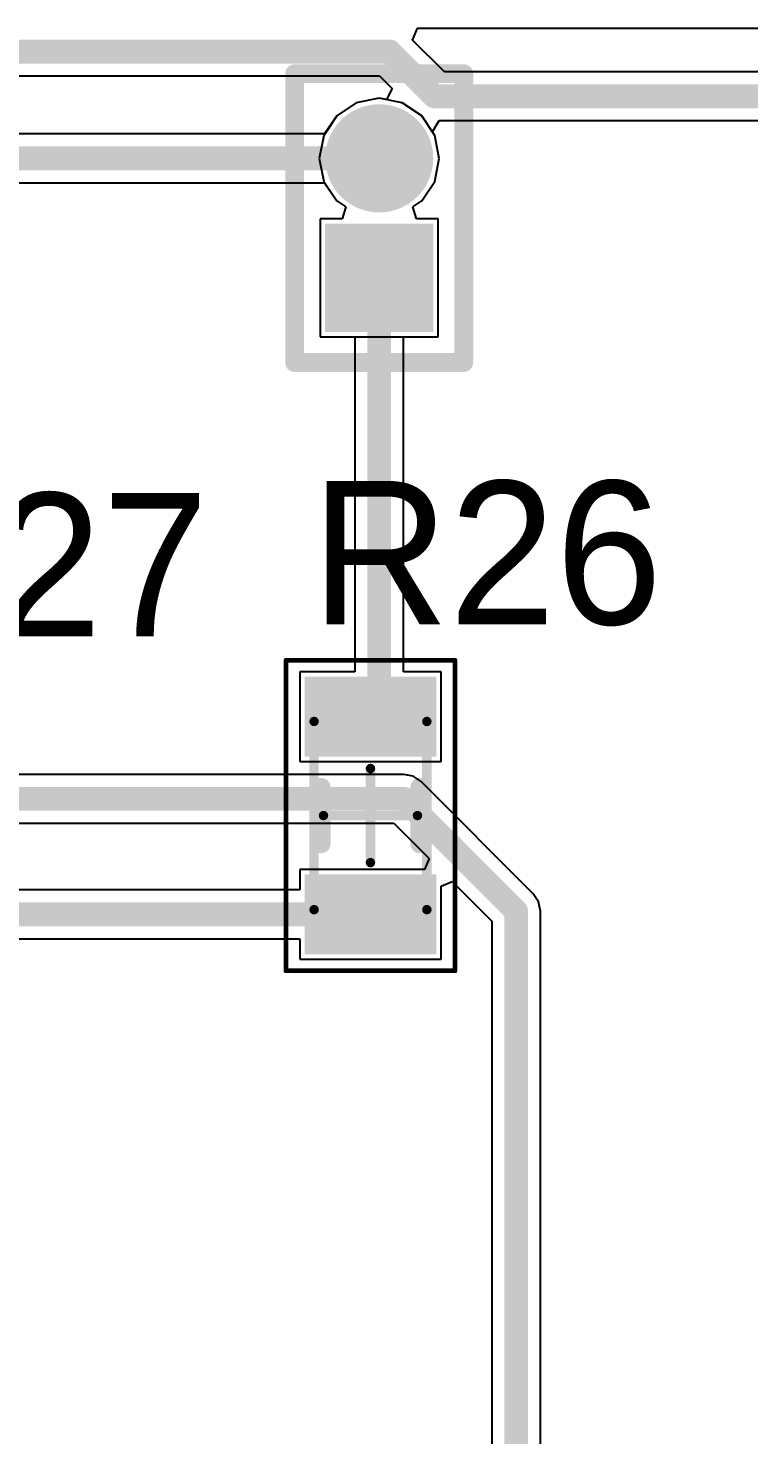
# Model space of a CAD drawing. Header units: millimetres. Extents: x 2.5 to 14.5, y 1.2 to 4.8.
# Drawn here: x 9.232 to 9.534, y 3.141 to 3.729 of the extents above; entities that cross this region are included whole.
import ezdxf

# ---------------------------------------------------------------- set-up
doc = ezdxf.new("R2010")
doc.units = ezdxf.units.MM
doc.header["$MEASUREMENT"] = 0
for name, color, linetype in [('BottomLayer', 5, 'Continuous'), ('BottomSolder', 6, 'Continuous'), ('ConnectLayer', 7, 'Continuous'), ('Mechanical13', 56, 'Continuous'), ('Mechanical15', 56, 'Continuous'), ('MultiLayer', 9, 'Continuous'), ('PadHoleLayer', 156, 'Continuous'), ('TopLayer', 1, 'Continuous'), ('TopOverlay', 2, 'Continuous'), ('TopPaste', 8, 'Continuous'), ('TopSolder', 216, 'Continuous')]:
    doc.layers.add(name, color=color, linetype=linetype)

# ---------------------------------------------------------------- blocks, each defined once
blk = doc.blocks.new('RESC_0805_2012_74')
at = {"layer": 'Mechanical13', "const_width": 0.00394}
for points in [[(-0.03937, 0.02362), (0.03937, 0.02362)], [(-0.03937, 0.02362), (-0.03937, -0.02362)], [(0.03937, 0.02362), (0.03937, -0.02362)], [(-0.03937, -0.02362), (0.03937, -0.02362)]]:
    blk.add_lwpolyline(points, dxfattribs=at)
at = {"layer": 'Mechanical13', "const_width": 0.00197}
for points in [[(-0.04035, 0.02362, 1), (-0.03839, 0.02362, 1)], [(-0.04035, 0.02362, 1), (-0.03839, 0.02362, 1)], [(0.03839, 0.02362, 1), (0.04035, 0.02362, 1)], [(0.03839, 0.02362, 1), (0.04035, 0.02362, 1)], [(-0.04035, -0.02362, 1), (-0.03839, -0.02362, 1)], [(-0.04035, -0.02362, 1), (-0.03839, -0.02362, 1)], [(0.03839, -0.02362, 1), (0.04035, -0.02362, 1)], [(0.03839, -0.02362, 1), (0.04035, -0.02362, 1)]]:
    blk.add_lwpolyline(points, format="xyb", close=True, dxfattribs=at)
at = {"layer": 'Mechanical15'}
for points, const_width in [([(-0.06496, 0.03543), (0.06496, 0.03543)], 0.00197), ([(-0.06496, 0.03543), (-0.06496, -0.03543)], 0.00197), ([(0.06496, 0.03543), (0.06496, -0.03543)], 0.00197), ([(0, 0.01968), (0, -0.01969)], 0.00394), ([(-0.01969, 0), (0.01969, 0)], 0.00394), ([(-0.06496, -0.03543), (0.06496, -0.03543)], 0.00197)]:
    blk.add_lwpolyline(points, dxfattribs=dict(at, const_width=const_width))
for points, const_width in [([(-0.06545, 0.03543, 1), (-0.06447, 0.03543, 1)], 0.000984), ([(-0.06545, 0.03543, 1), (-0.06447, 0.03543, 1)], 0.000984), ([(0.06447, 0.03543, 1), (0.06545, 0.03543, 1)], 0.000984), ([(0.06447, 0.03543, 1), (0.06545, 0.03543, 1)], 0.000984), ([(-0.00098, 0.01968, 1), (0.00098, 0.01968, 1)], 0.00197), ([(-0.02067, 0, 1), (-0.0187, 0, 1)], 0.00197), ([(0.0187, 0, 1), (0.02067, 0, 1)], 0.00197), ([(-0.00098, -0.01969, 1), (0.00098, -0.01969, 1)], 0.00197), ([(-0.06545, -0.03543, 1), (-0.06447, -0.03543, 1)], 0.000984), ([(-0.06545, -0.03543, 1), (-0.06447, -0.03543, 1)], 0.000984), ([(0.06447, -0.03543, 1), (0.06545, -0.03543, 1)], 0.000984), ([(0.06447, -0.03543, 1), (0.06545, -0.03543, 1)], 0.000984)]:
    blk.add_lwpolyline(points, format="xyb", close=True, dxfattribs=dict(at, const_width=const_width))
at = {"layer": 'TopLayer'}
for points in [[(-0.02756, -0.02461), (-0.02756, 0.02461), (-0.05512, -0.02461), (-0.05512, 0.02461)], [(0.05512, -0.02461), (0.05512, 0.02461), (0.02756, -0.02461), (0.02756, 0.02461)]]:
    blk.add_solid(points, dxfattribs=at)
at = {"layer": 'TopOverlay', "const_width": 0.00787}
for points in [[(-0.01181, 0.02067), (0.01181, 0.02067)], [(-0.01181, -0.02067), (0.01181, -0.02067)]]:
    blk.add_lwpolyline(points, dxfattribs=at)
at = {"layer": 'TopOverlay', "const_width": 0.00394}
for points in [[(-0.01378, 0.02067, 1), (-0.00984, 0.02067, 1)], [(0.00984, 0.02067, 1), (0.01378, 0.02067, 1)], [(-0.01378, -0.02067, 1), (-0.00984, -0.02067, 1)], [(0.00984, -0.02067, 1), (0.01378, -0.02067, 1)]]:
    blk.add_lwpolyline(points, format="xyb", close=True, dxfattribs=at)
at = {"layer": 'TopPaste'}
for points in [[(-0.02756, -0.02461), (-0.02756, 0.02461), (-0.05512, -0.02461), (-0.05512, 0.02461)], [(0.05512, -0.02461), (0.05512, 0.02461), (0.02756, -0.02461), (0.02756, 0.02461)]]:
    blk.add_solid(points, dxfattribs=at)
at = {"layer": 'TopSolder'}
for points in [[(-0.02461, -0.02756), (-0.02461, 0.02756), (-0.05807, -0.02756), (-0.05807, 0.02756)], [(0.05807, -0.02756), (0.05807, 0.02756), (0.02461, -0.02756), (0.02461, 0.02756)]]:
    blk.add_solid(points, dxfattribs=at)
blk = doc.blocks.new('MHDR1X2_114')
at = {"layer": 'BottomLayer', "const_width": 0.01969}
blk.add_lwpolyline([(0.04016, 0, 1), (0.05984, 0, 1)], format="xyb", close=True, dxfattribs=at)
at = {"layer": 'BottomLayer'}
blk.add_solid([(-0.01969, -0.01969), (0.01969, -0.01969), (-0.01969, 0.01968), (0.01969, 0.01968)], dxfattribs=at)
at = {"layer": 'BottomSolder', "const_width": 0.02264}
blk.add_lwpolyline([(0.03868, 0, 1), (0.06132, 0, 1)], format="xyb", close=True, dxfattribs=at)
at = {"layer": 'BottomSolder'}
blk.add_solid([(-0.02264, -0.02264), (0.02264, -0.02264), (-0.02264, 0.02264), (0.02264, 0.02264)], dxfattribs=at)
at = {"layer": 'MultiLayer', "const_width": 0.01969}
blk.add_lwpolyline([(0.04016, 0, 1), (0.05984, 0, 1)], format="xyb", close=True, dxfattribs=at)
at = {"layer": 'MultiLayer'}
blk.add_solid([(-0.01969, -0.01969), (0.01969, -0.01969), (-0.01969, 0.01968), (0.01969, 0.01968)], dxfattribs=at)
at = {"layer": 'PadHoleLayer', "const_width": 0.01181}
for points in [[(-0.00591, 0, 1), (0.00591, 0, 1)], [(0.04409, 0, 1), (0.05591, 0, 1)]]:
    blk.add_lwpolyline(points, format="xyb", close=True, dxfattribs=at)
at = {"layer": 'TopLayer', "const_width": 0.01969}
blk.add_lwpolyline([(0.04016, 0, 1), (0.05984, 0, 1)], format="xyb", close=True, dxfattribs=at)
at = {"layer": 'TopLayer'}
blk.add_solid([(-0.01969, -0.01969), (0.01969, -0.01969), (-0.01969, 0.01968), (0.01969, 0.01968)], dxfattribs=at)
at = {"layer": 'TopOverlay', "const_width": 0.00787}
for points in [[(-0.03543, 0.03543), (0.08543, 0.03543)], [(-0.03543, 0.03543), (-0.03543, -0.03543)], [(0.08543, 0.03543), (0.08543, -0.03543)], [(-0.03543, -0.03543), (0.08543, -0.03543)]]:
    blk.add_lwpolyline(points, dxfattribs=at)
at = {"layer": 'TopOverlay', "const_width": 0.00394}
for points in [[(-0.0374, 0.03543, 1), (-0.03347, 0.03543, 1)], [(-0.0374, 0.03543, 1), (-0.03347, 0.03543, 1)], [(0.08347, 0.03543, 1), (0.0874, 0.03543, 1)], [(0.08347, 0.03543, 1), (0.0874, 0.03543, 1)], [(-0.0374, -0.03543, 1), (-0.03347, -0.03543, 1)], [(-0.0374, -0.03543, 1), (-0.03347, -0.03543, 1)], [(0.08347, -0.03543, 1), (0.0874, -0.03543, 1)], [(0.08347, -0.03543, 1), (0.0874, -0.03543, 1)]]:
    blk.add_lwpolyline(points, format="xyb", close=True, dxfattribs=at)
at = {"layer": 'TopSolder', "const_width": 0.02264}
blk.add_lwpolyline([(0.03868, 0, 1), (0.06132, 0, 1)], format="xyb", close=True, dxfattribs=at)
at = {"layer": 'TopSolder'}
blk.add_solid([(-0.02264, -0.02264), (0.02264, -0.02264), (-0.02264, 0.02264), (0.02264, 0.02264)], dxfattribs=at)

msp = doc.modelspace()

# ---------------------------------------------------------------- linework, layer by layer
at = {"layer": 'BottomLayer', "const_width": 0.01}
for points in [[(8.32439, 3.71969), (9.38303, 3.71969)], [(9.38303, 3.71969), (9.40173, 3.70098)], [(9.40173, 3.70098), (10.55161, 3.70098)], [(8.88985, 3.675), (9.37866, 3.675)]]:
    msp.add_lwpolyline(points, dxfattribs=at)
at = {"layer": 'BottomLayer', "const_width": 0.005}
for points in [[(9.38053, 3.71969, 1), (9.38553, 3.71969, 1)], [(9.38053, 3.71969, 1), (9.38553, 3.71969, 1)], [(9.39923, 3.70098, 1), (9.40423, 3.70098, 1)], [(9.39923, 3.70098, 1), (9.40423, 3.70098, 1)], [(9.37616, 3.675, 1), (9.38116, 3.675, 1)]]:
    msp.add_lwpolyline(points, format="xyb", close=True, dxfattribs=at)
at = {"layer": 'ConnectLayer'}
for p, q in [((9.39264, 3.72449), (9.39471, 3.72949)), ((9.39471, 3.72949), (9.98971, 3.72949)), ((9.40596, 3.71118), (9.39264, 3.72449)), ((8.87685, 3.70949), (9.3788, 3.70949)), ((9.3788, 3.70949), (9.38411, 3.70418)), ((10.52874, 3.71118), (9.40596, 3.71118)), ((9.38411, 3.70418), (9.38165, 3.69957)), ((9.36903, 3.69825), (9.36087, 3.6928)), ((9.36903, 3.69825), (9.36087, 3.6928)), ((9.37866, 3.70017), (9.36903, 3.69825)), ((9.37866, 3.70017), (9.36903, 3.69825)), ((9.38165, 3.69957), (9.37866, 3.70017)), ((9.38829, 3.69825), (9.37866, 3.70017)), ((9.39646, 3.6928), (9.38829, 3.69825)), ((9.36087, 3.6928), (9.35541, 3.68463)), ((9.36087, 3.6928), (9.35579, 3.6852)), ((9.40191, 3.68463), (9.39646, 3.6928)), ((9.40111, 3.68643), (9.40382, 3.69078)), ((9.40382, 3.69078), (10.52874, 3.69078)), ((9.35579, 3.6852), (8.89407, 3.6852)), ((9.40104, 3.68594), (9.40111, 3.68643)), ((9.40191, 3.68463), (9.40104, 3.68594)), ((9.35541, 3.68463), (9.35349, 3.675)), ((9.40383, 3.675), (9.40191, 3.68463)), ((9.40383, 3.675), (9.40191, 3.68463)), ((9.35349, 3.675), (9.35541, 3.66537)), ((9.40191, 3.66537), (9.40383, 3.675)), ((9.40191, 3.66537), (9.40383, 3.675)), ((8.88985, 3.6648), (9.35579, 3.6648)), ((9.35541, 3.66537), (9.36087, 3.6572)), ((9.35579, 3.6648), (9.36087, 3.6572)), ((9.39646, 3.6572), (9.40191, 3.66537)), ((9.39646, 3.6572), (9.40191, 3.66537)), ((9.36087, 3.6572), (9.36463, 3.65469)), ((9.36087, 3.6572), (9.36463, 3.65469)), ((9.39269, 3.65469), (9.39646, 3.6572)), ((9.39269, 3.65469), (9.39646, 3.6572)), ((9.36312, 3.64968), (9.35398, 3.64968)), ((9.35398, 3.64968), (9.35398, 3.60032)), ((9.36312, 3.64968), (9.35398, 3.64968)), ((9.35398, 3.64968), (9.35398, 3.60032)), ((9.36463, 3.65469), (9.36312, 3.64968)), ((9.36463, 3.65469), (9.36312, 3.64968)), ((9.39421, 3.64968), (9.39269, 3.65469)), ((9.39421, 3.64968), (9.39269, 3.65469)), ((9.40335, 3.64968), (9.39421, 3.64968)), ((9.40335, 3.64968), (9.39421, 3.64968)), ((9.40335, 3.60032), (9.40335, 3.64968)), ((9.40335, 3.60032), (9.40335, 3.64968)), ((9.35398, 3.60032), (9.40335, 3.60032)), ((9.35398, 3.60032), (9.36847, 3.60032)), ((9.36847, 3.60032), (9.36847, 3.46012)), ((9.38886, 3.46012), (9.38886, 3.60032)), ((9.38886, 3.60032), (9.40335, 3.60032)), ((9.36847, 3.46012), (9.34539, 3.46012)), ((9.34539, 3.46012), (9.34539, 3.42256)), ((9.40461, 3.46012), (9.38886, 3.46012)), ((9.40461, 3.42256), (9.40461, 3.46012)), ((9.34539, 3.42256), (9.40461, 3.42256)), ((9.389, 3.4172), (9.21946, 3.4172)), ((9.3929, 3.41642), (9.389, 3.4172)), ((9.39621, 3.41421), (9.3929, 3.41642)), ((9.44321, 3.36721), (9.39621, 3.41421)), ((9.106, 3.3968), (9.38478, 3.3968)), ((9.38478, 3.3968), (9.39952, 3.38206)), ((9.39952, 3.38206), (9.39761, 3.37744)), ((9.39761, 3.37744), (9.34539, 3.37744)), ((9.34539, 3.37744), (9.34539, 3.36886)), ((9.34539, 3.36886), (9.21461, 3.36886)), ((9.40461, 3.37044), (9.40923, 3.37236)), ((9.40461, 3.33988), (9.40461, 3.37044)), ((9.40923, 3.37236), (9.4258, 3.35578)), ((9.44542, 3.3639), (9.44321, 3.36721)), ((9.4462, 3.36), (9.44542, 3.3639)), ((9.4258, 3.35578), (9.4258, 2.91825)), ((9.4462, 2.91825), (9.4462, 3.36)), ((9.21461, 3.34847), (9.34539, 3.34847)), ((9.34539, 3.34847), (9.34539, 3.33988)), ((9.34539, 3.33988), (9.40461, 3.33988))]:
    msp.add_line(p, q, dxfattribs=at)
at = {"layer": 'TopLayer', "const_width": 0.01}
for points in [[(9.37866, 3.445), (9.37866, 3.625)], [(9.375, 3.44134), (9.37866, 3.445)], [(9.106, 3.407), (9.389, 3.407)], [(9.389, 3.407), (9.436, 3.36)], [(9.19, 3.35866), (9.375, 3.35866)], [(9.436, 2.89), (9.436, 3.36)]]:
    msp.add_lwpolyline(points, dxfattribs=at)
at = {"layer": 'TopLayer', "const_width": 0.005}
for points in [[(9.37616, 3.625, 1), (9.38116, 3.625, 1)], [(9.37616, 3.445, 1), (9.38116, 3.445, 1)], [(9.37616, 3.445, 1), (9.38116, 3.445, 1)], [(9.3725, 3.44134, 1), (9.3775, 3.44134, 1)], [(9.3865, 3.407, 1), (9.3915, 3.407, 1)], [(9.3865, 3.407, 1), (9.3915, 3.407, 1)], [(9.3725, 3.35866, 1), (9.3775, 3.35866, 1)], [(9.4335, 3.36, 1), (9.4385, 3.36, 1)], [(9.4335, 3.36, 1), (9.4385, 3.36, 1)]]:
    msp.add_lwpolyline(points, format="xyb", close=True, dxfattribs=at)

# ---------------------------------------------------------------- block references
at = {"rotation": 90}
for name, p in [('MHDR1X2_114', (9.37866, 3.625)), ('RESC_0805_2012_74', (9.375, 3.4))]:
    msp.add_blockref(name, p, dxfattribs=at)

# ---------------------------------------------------------------- texts
at = {"layer": 'TopOverlay'}
for s, p in [('R26', (9.35, 3.48)), ('R27', (9.16, 3.475))]:
    msp.add_text(s, height=0.06, dxfattribs=at).set_placement(p)

doc.saveas('drawing.dxf')
